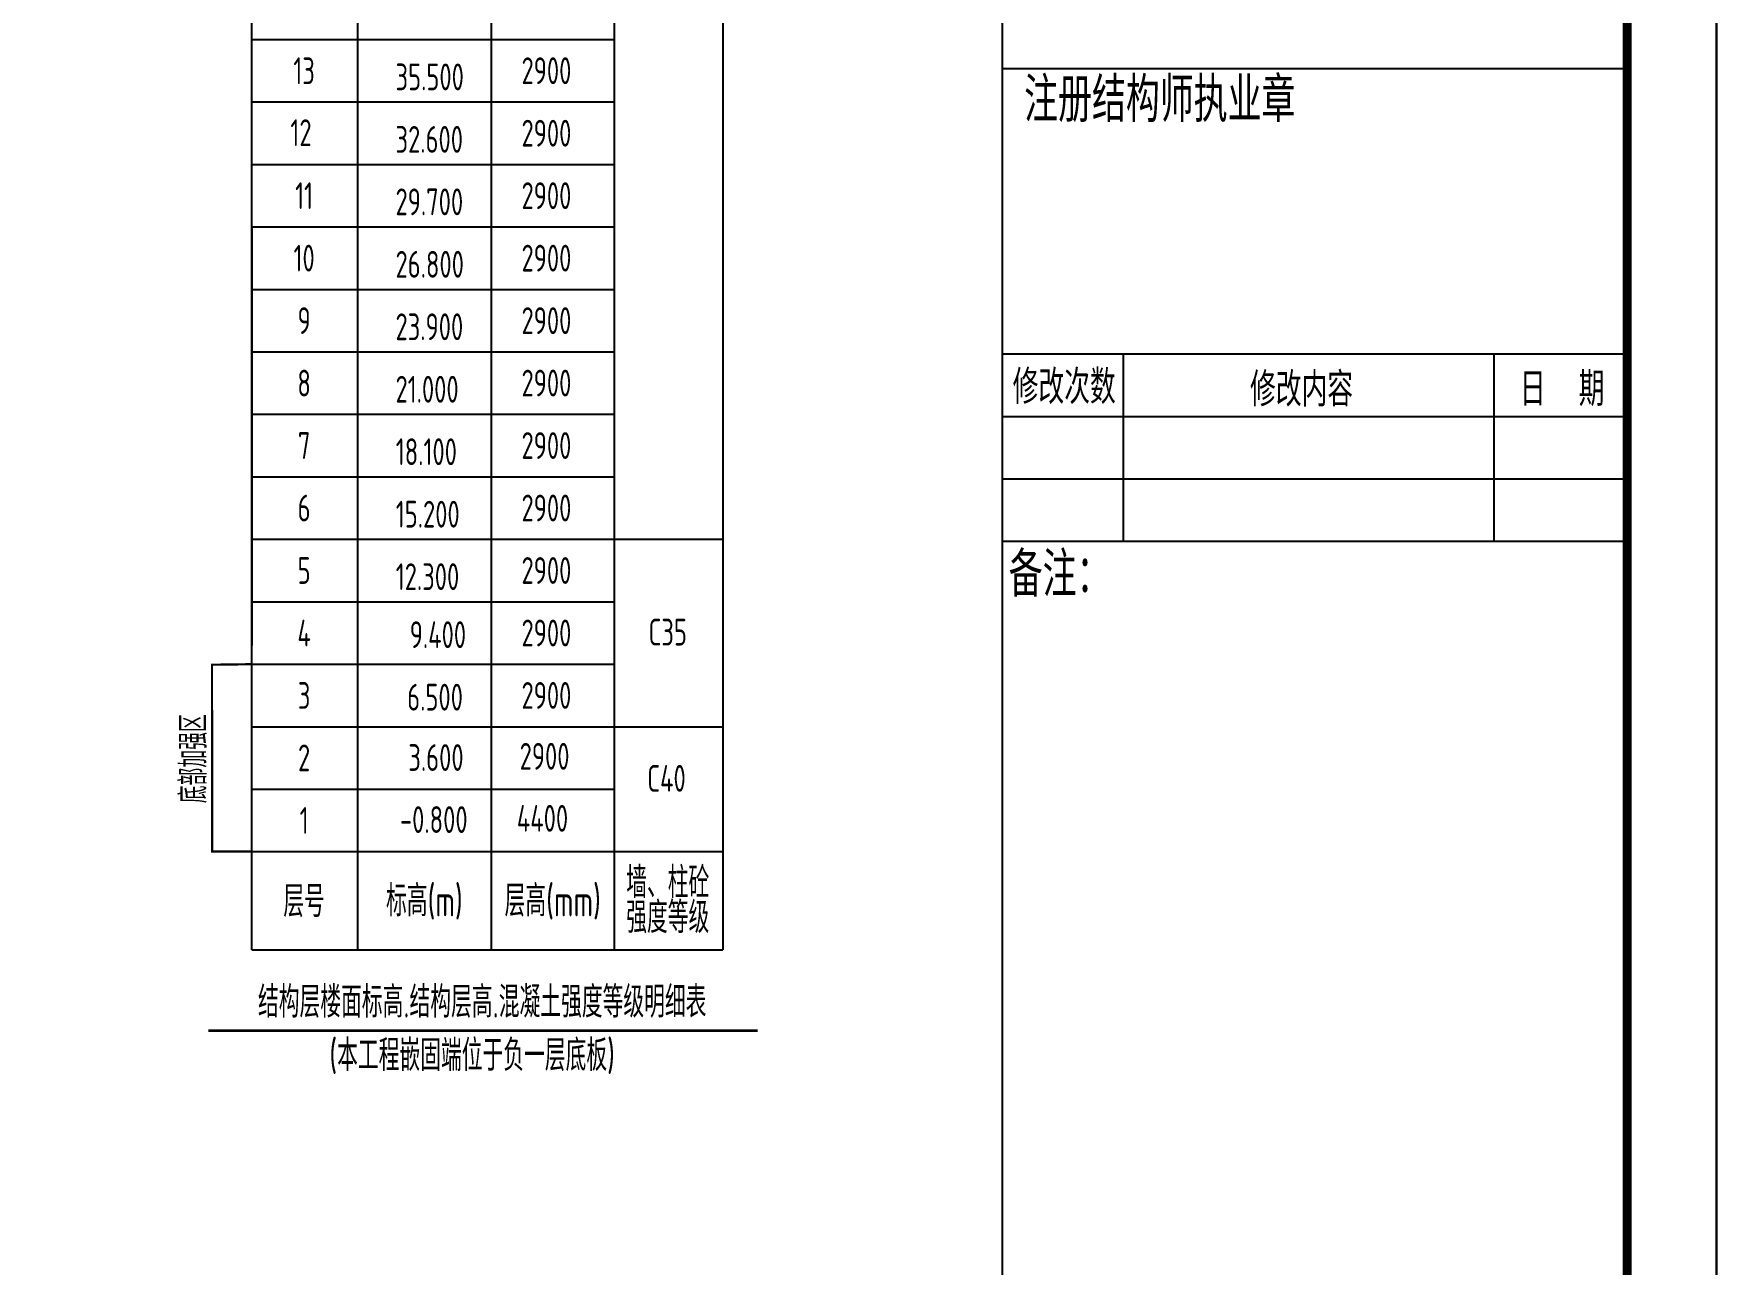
# Model space of a CAD drawing. Extents: x 580289 to 1106878, y -144605 to 78052.
# Drawn here: x 813445 to 832302, y 49191 to 62981 of the extents above; entities that cross this region are included whole.
import ezdxf
from ezdxf.enums import TextEntityAlignment as Align

# ---------------------------------------------------------------- set-up
doc = ezdxf.new("R2010")
doc.units = 0
doc.header["$LTSCALE"] = 100
doc.layers.add('REIN', color=6, linetype='CONTINUOUS', lineweight=18)
for name, color, linetype in [('TABLE1', 7, 'CONTINUOUS'), ('T图框', 7, 'CONTINUOUS'), ('图框', 254, 'CONTINUOUS'), ('标高', 7, 'CONTINUOUS')]:
    doc.layers.add(name, color=color, linetype=linetype)
doc.styles.add('HZTXT2', font='tssdeng.shx', dxfattribs={"width": 0.7, "bigfont": 'tssdchn.shx'})
doc.styles.get("Standard").update_dxf_attribs({"font": 'tssdeng.shx', "width": 0.7, "bigfont": 'tssdchn.shx'})

# ---------------------------------------------------------------- blocks, each defined once
blk = doc.blocks.new('A$C72C84CBD')
at = {"layer": '图框', "color": 0}
for p, q in [((76100, 1000), (76100, 58400)), ((76100, 44732), (83100, 44732)), ((76100, 41532), (83100, 41532)), ((77453, 41532), (77453, 39432)), ((81606, 41532), (81606, 39432)), ((76100, 40832), (83100, 40832)), ((76100, 40132), (83100, 40132)), ((76100, 39432), (83100, 39432))]:
    blk.add_line(p, q, dxfattribs=at)
for points in [[(0, 0), (0, 59400), (84100, 59400), (84100, 0)], [(0, 0), (84100, 0), (84100, 59400), (0, 59400)]]:
    blk.add_lwpolyline(points, close=True, dxfattribs=at)
at = {"layer": '图框', "color": 0, "const_width": 100}
blk.add_lwpolyline([(2500, 1000), (83100, 1000), (83100, 58400), (2500, 58400)], close=True, dxfattribs=at)
at = {"layer": '图框', "color": 0, "style": 'HZTXT2', "width": 0.8}
for s, height, p in [('注册结构师执业章', 500, (77863, 44409)), ('修改次数', 380, (76792, 41181)), ('修改内容', 380, (79452, 41154)), ('日  期', 380, (82372, 41154)), ('备注：', 500, (76740, 39089))]:
    blk.add_text(s, height=height, dxfattribs=at).set_placement(p, align=Align.MIDDLE)
blk = doc.blocks.new('图框')
at = {"layer": 'T图框', "color": 4}
blk.add_blockref('A$C72C84CBD', (602717, 102744), dxfattribs=at)

msp = doc.modelspace()

# ---------------------------------------------------------------- linework, layer by layer
at = {"layer": 'REIN', "color": 6, "const_width": 25}
msp.add_lwpolyline([(815888.9, 55915.8), (815443.8, 55909.8), (815445.1, 53815.8), (815888.9, 53815.8)], dxfattribs=at)
at = {"layer": 'TABLE1', "color": 7}
for p, q in [((821169.2, 69915.8), (821169.2, 52715.8)), ((815888.9, 52715.8), (815888.9, 68515.8)), ((817073.7, 68515.8), (817073.7, 52715.8)), ((818573.7, 68515.8), (818573.7, 52715.8)), ((818573.7, 68515.8), (818573.7, 52715.8)), ((819950.5, 68515.8), (819950.5, 52715.8)), ((815888.9, 62915.8), (819950.5, 62915.8)), ((815888.9, 62215.8), (819950.5, 62215.8)), ((818573.7, 62215.8), (819950.5, 62215.8)), ((815888.9, 61515.8), (818573.7, 61515.8)), ((818573.7, 61515.8), (819950.5, 61515.8)), ((815888.9, 60815.8), (819950.5, 60815.8)), ((815888.9, 60815.8), (815888.9, 56125.1)), ((815888.9, 60115.8), (818573.7, 60115.8)), ((818573.7, 60115.8), (819950.5, 60115.8)), ((815888.9, 59415.8), (818573.7, 59415.8)), ((818573.7, 59415.8), (819950.5, 59415.8)), ((815888.9, 58715.8), (818573.7, 58715.8)), ((818573.7, 58715.8), (819950.5, 58715.8)), ((815888.9, 58015.8), (818573.7, 58015.8)), ((818573.7, 58015.8), (819950.5, 58015.8)), ((818573.7, 58015.8), (819950.5, 58015.8)), ((815888.9, 57315.8), (818573.7, 57315.8)), ((818573.7, 57315.8), (821169.2, 57315.8)), ((815888.9, 56615.8), (819950.5, 56615.8)), ((815888.9, 55915.8), (818573.7, 55915.8)), ((818573.7, 55915.8), (819950.5, 55915.8)), ((815888.9, 55215.8), (821169.2, 55215.8)), ((815888.9, 54515.8), (818573.7, 54515.8)), ((818573.7, 54515.8), (819950.5, 54515.8)), ((815888.9, 53815.8), (821169.2, 53815.8)), ((815888.9, 52715.8), (821169.2, 52715.8))]:
    msp.add_line(p, q, dxfattribs=at)
at = {"layer": 'TABLE1', "color": 7, "const_width": 30}
msp.add_lwpolyline([(815402.1, 51809.9), (821559.2, 51809.9)], dxfattribs=at)

# ---------------------------------------------------------------- block references
at = {"layer": 'T图框'}
msp.add_blockref('图框', (145485, -84883.4), dxfattribs=at)

# ---------------------------------------------------------------- texts
at = {"layer": 'TABLE1', "color": 7, "width": 0.7}
for s, height, p in [('13', 300, (816475.9, 62565.8)), ('11', 300, (816475.9, 61165.8)), ('10', 300, (816475.9, 60465.8)), ('9', 300, (816475.9, 59765.8)), ('8', 300, (816475.9, 59065.8)), ('7', 300, (816475.9, 58365.8)), ('6', 300, (816475.9, 57665.8)), ('5', 300, (816475.9, 56965.8)), ('4', 300, (816475.9, 56265.8)), ('C35', 300, (820550.9, 56275.7)), ('3', 300, (816475.9, 55565.8)), ('2', 300, (816475.9, 54865.8)), ('C40', 300, (820536.9, 54636.7)), ('1', 300, (816475.9, 54165.8)), ('墙、柱砼', 350, (820550.9, 53488.3)), ('层号', 350, (816475.9, 53265.8)), ('标高(m)', 350, (817823.7, 53265.8)), ('层高(mm)', 350, (819262.1, 53265.8)), ('强度等级', 350, (820550.9, 53095.8)), ('结构层楼面标高.结构层高.混凝土强度等级明细表', 350, (818471.7, 52148.4)), ('(本工程嵌固端位于负一层底板)', 350, (818358.7, 51535.8))]:
    msp.add_text(s, height=height, dxfattribs=at).set_placement(p, align=Align.MIDDLE)
for s, p in [('2900', (818912.1, 62415.8)), ('12', (816322.4, 61721.6)), ('2900', (818912.1, 61715.8)), ('2900', (818912.1, 61015.8)), ('2900', (818912.1, 60315.8)), ('2900', (818912.1, 59615.8)), ('2900', (818912.1, 58915.8)), ('2900', (818912.1, 58215.8)), ('2900', (818912.1, 57515.8)), ('2900', (818912.1, 56815.8)), ('2900', (818912.1, 56115.8)), ('2900', (818912.1, 55415.8)), ('2900', (818891.1, 54733.8)), ('4400', (818859.2, 54038.7))]:
    msp.add_text(s, height=300, dxfattribs=at).set_placement(p)
at = {"layer": 'TABLE1', "width": 0.7}
msp.add_text('底部加强区', height=300, rotation=90, dxfattribs=at).set_placement((815220.4, 54856.8), align=Align.MIDDLE)
at = {"layer": '标高', "color": 1, "width": 0.7}
for s, p in [('35.500', (817500.1, 62346.6)), ('32.600', (817500.1, 61646.6)), ('29.700', (817500.1, 60946.6)), ('26.800', (817500.1, 60246.6)), ('23.900', (817500.1, 59546.6)), ('21.000', (817500.1, 58846.6)), ('18.100', (817503.1, 58146.6)), ('15.200', (817503.1, 57446.6)), ('12.300', (817503.1, 56746.6)), ('9.400', (817659.4, 56096.8)), ('6.500', (817631.1, 55396.2)), ('3.600', (817643.6, 54719.8)), ('-0.800', (817549.9, 54024.7))]:
    msp.add_text(s, height=300, dxfattribs=at).set_placement(p)

doc.saveas('drawing.dxf')
